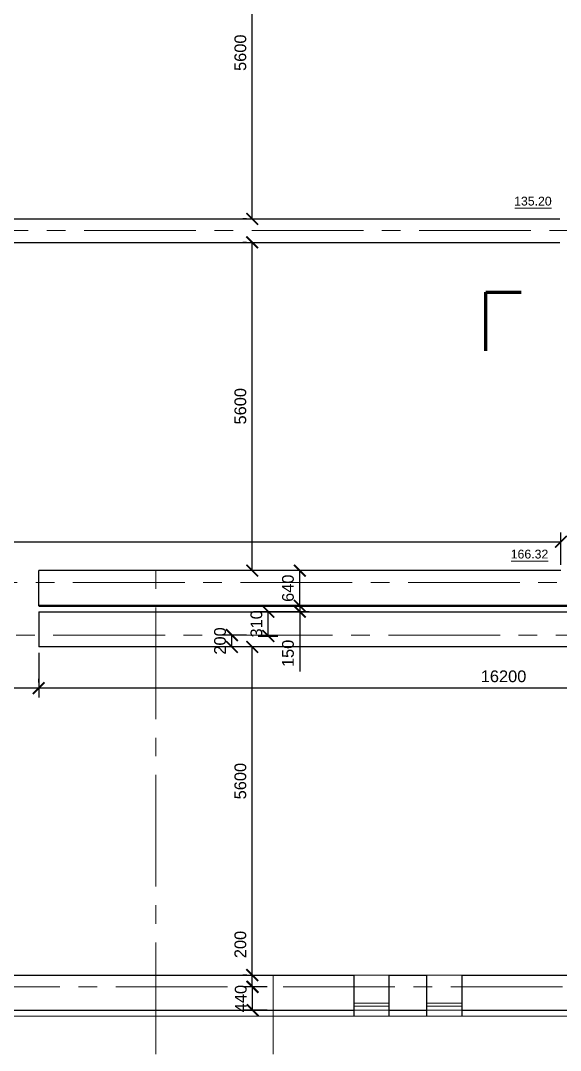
# Model space of a CAD drawing. Header units: millimetres. Extents: x -273 to 3634, y 3015 to 4572.
# Drawn here: x 3202.3 to 3294.4, y 3807.8 to 3983.5 of the extents above; entities that cross this region are included whole.
import ezdxf

# ---------------------------------------------------------------- set-up
doc = ezdxf.new("R2010")
doc.units = ezdxf.units.MM
doc.linetypes.add('CENTER2', pattern=[28.575, 19.05, -3.175, 3.175, -3.175])
doc.layers.add('@', color=250, linetype='Continuous', lineweight=60)
doc.styles.get("Standard").update_dxf_attribs({"font": 'arial.ttf', "height": 2})
doc.dimstyles.new('ISO-25', dxfattribs={"dimtxt": 2, "dimasz": 2, "dimexe": 1.6, "dimexo": 1, "dimgap": 1, "dimtad": 1, "dimdsep": 46, "dimtxsty": 'Standard', "dimblk": 'ARCHTICK', "dimcen": 2, "dimadec": 0, "dimazin": 0, "dimtfac": 1, "dimtmove": 0, "dimatfit": 3, "dimfxl": 1, "dimarcsym": 0})

# ---------------------------------------------------------------- blocks, each defined once
blk = doc.blocks.new('*D767')
at = {"layer": '@', "color": 0, "lineweight": -2, "transparency": 16777216}
blk.add_line((3399.43, 3947.68), (3416.87, 3947.68), dxfattribs=at)
blk.add_arc((3398.43, 3947.68), 16.84, 325.2223, 349.7777, dxfattribs=at)
at = {"layer": '@', "color": 0, "lineweight": 15, "transparency": 16777216}
for points in [[(3414.5, 3944.73), (3415.5, 3944.64), (3415.27, 3947.68)], [(3412.64, 3937.75), (3411.87, 3938.39), (3410.33, 3935.77)]]:
    blk.add_solid(points, dxfattribs=at)
at = {"layer": 'Defpoints', "color": 0, "lineweight": 15, "transparency": 16777216}
for p in [(2927.44, 3947.68), (3374.41, 3947.68), (3398.43, 3947.68), (3413.01, 3939.26), (3497.76, 3848.35)]:
    blk.add_point(p, dxfattribs=at)
at = {"layer": '@', "color": 0, "lineweight": 15, "transparency": 16777216, "insert": (3412.44, 3942.86), "char_height": 2, "attachment_point": 5, "rotation": 71.0262}
blk.add_mtext('45°', dxfattribs=at)
blk = doc.blocks.new('_ArchTick')
at = {"color": 0, "linetype": 'ByBlock', "lineweight": 15, "const_width": 0.15}
blk.add_lwpolyline([(-0.5, -0.5), (0.5, 0.5)], dxfattribs=at)
blk = doc.blocks.new('*D770')
at = {"layer": '@', "color": 0, "lineweight": -2, "transparency": 16777216}
for p, q in [((2997.33, 3890.68), (2997.33, 3896.21)), ((3294.53, 3890.68), (3294.53, 3896.21)), ((2997.33, 3894.61), (3294.53, 3894.61))]:
    blk.add_line(p, q, dxfattribs=at)
at = {"layer": 'Defpoints', "color": 0, "lineweight": 15, "transparency": 16777216}
for p in [(3294.53, 3894.61), (2997.33, 3889.68), (3294.53, 3889.68)]:
    blk.add_point(p, dxfattribs=at)
at = {"layer": '@', "color": 0, "lineweight": -2, "transparency": 16777216, "xscale": 2, "yscale": 2, "zscale": 2, "rotation": 180}
blk.add_blockref('_ArchTick', (2997.33, 3894.61), dxfattribs=at)
at = {"layer": '@', "color": 0, "lineweight": -2, "transparency": 16777216, "xscale": 2, "yscale": 2, "zscale": 2}
blk.add_blockref('_ArchTick', (3294.53, 3894.61), dxfattribs=at)
at = {"layer": '@', "color": 0, "lineweight": 15, "transparency": 16777216, "insert": (3165.67, 3896.63), "char_height": 2, "attachment_point": 5}
blk.add_mtext('29700', dxfattribs=at)
blk = doc.blocks.new('*D831')
at = {"layer": '@', "color": 0, "lineweight": -2, "transparency": 16777216}
for p, q in [((3367.43, 3875.68), (3367.43, 3868.02)), ((3205.43, 3870.62), (3205.43, 3871.22)), ((3367.43, 3869.62), (3205.43, 3869.62))]:
    blk.add_line(p, q, dxfattribs=at)
at = {"layer": 'Defpoints', "color": 0, "lineweight": 15, "transparency": 16777216}
for p in [(3367.43, 3876.68), (3205.43, 3869.62), (3205.43, 3869.62)]:
    blk.add_point(p, dxfattribs=at)
at = {"layer": '@', "color": 0, "lineweight": -2, "transparency": 16777216, "xscale": 2, "yscale": 2, "zscale": 2, "rotation": 180}
blk.add_blockref('_ArchTick', (3205.43, 3869.62), dxfattribs=at)
at = {"layer": '@', "color": 0, "lineweight": -2, "transparency": 16777216, "xscale": 2, "yscale": 2, "zscale": 2}
blk.add_blockref('_ArchTick', (3367.43, 3869.62), dxfattribs=at)
at = {"layer": '@', "color": 0, "lineweight": 15, "transparency": 16777216, "insert": (3284.73, 3871.64), "char_height": 2, "attachment_point": 5}
blk.add_mtext('16200', dxfattribs=at)
blk = doc.blocks.new('*D834')
at = {"layer": '@', "color": 0, "lineweight": -2, "transparency": 16777216}
for p, q in [((3240.86, 3945.68), (3240.26, 3945.68)), ((3241.86, 3889.68), (3241.86, 3945.68)), ((3240.86, 3889.68), (3240.26, 3889.68))]:
    blk.add_line(p, q, dxfattribs=at)
at = {"layer": 'Defpoints', "color": 0, "lineweight": 15, "transparency": 16777216}
for p in [(3241.86, 3945.68), (3241.86, 3945.68), (3241.86, 3889.68)]:
    blk.add_point(p, dxfattribs=at)
at = {"layer": '@', "color": 0, "lineweight": -2, "transparency": 16777216, "xscale": 2, "yscale": 2, "zscale": 2}
for p, rotation in [((3241.86, 3945.68), 90), ((3241.86, 3889.68), 270)]:
    blk.add_blockref('_ArchTick', p, dxfattribs=dict(at, rotation=rotation))
at = {"layer": '@', "color": 0, "lineweight": 15, "transparency": 16777216, "insert": (3239.84, 3917.72), "char_height": 2, "attachment_point": 5, "rotation": 90}
blk.add_mtext('5600', dxfattribs=at)
blk = doc.blocks.new('*D838')
at = {"layer": '@', "color": 0, "lineweight": -2, "transparency": 16777216}
for p, q in [((3205.43, 3875.68), (3205.43, 3868.02)), ((3185.43, 3870.62), (3185.43, 3871.22)), ((3205.43, 3869.62), (3185.43, 3869.62))]:
    blk.add_line(p, q, dxfattribs=at)
at = {"layer": 'Defpoints', "color": 0, "lineweight": 15, "transparency": 16777216}
for p in [(3205.43, 3876.68), (3185.43, 3869.62), (3185.43, 3869.62)]:
    blk.add_point(p, dxfattribs=at)
at = {"layer": '@', "color": 0, "lineweight": -2, "transparency": 16777216, "xscale": 2, "yscale": 2, "zscale": 2, "rotation": 180}
blk.add_blockref('_ArchTick', (3185.43, 3869.62), dxfattribs=at)
at = {"layer": '@', "color": 0, "lineweight": -2, "transparency": 16777216, "xscale": 2, "yscale": 2, "zscale": 2}
blk.add_blockref('_ArchTick', (3205.43, 3869.62), dxfattribs=at)
at = {"layer": '@', "color": 0, "lineweight": 15, "transparency": 16777216, "insert": (3195.65, 3871.64), "char_height": 2, "attachment_point": 5}
blk.add_mtext('2000', dxfattribs=at)
blk = doc.blocks.new('*D840')
at = {"layer": '@', "color": 0, "lineweight": -2, "transparency": 16777216}
for p, q in [((3240.86, 3876.68), (3240.26, 3876.68)), ((3241.86, 3820.68), (3241.86, 3876.68)), ((3240.86, 3820.68), (3240.26, 3820.68))]:
    blk.add_line(p, q, dxfattribs=at)
at = {"layer": 'Defpoints', "color": 0, "lineweight": 15, "transparency": 16777216}
for p in [(3241.86, 3876.68), (3241.86, 3876.68), (3241.86, 3820.68)]:
    blk.add_point(p, dxfattribs=at)
at = {"layer": '@', "color": 0, "lineweight": -2, "transparency": 16777216, "xscale": 2, "yscale": 2, "zscale": 2}
for p, rotation in [((3241.86, 3876.68), 90), ((3241.86, 3820.68), 270)]:
    blk.add_blockref('_ArchTick', p, dxfattribs=dict(at, rotation=rotation))
at = {"layer": '@', "color": 0, "lineweight": 15, "transparency": 16777216, "insert": (3239.84, 3853.77), "char_height": 2, "attachment_point": 5, "rotation": 90}
blk.add_mtext('5600', dxfattribs=at)
blk = doc.blocks.new('*D843')
at = {"layer": '@', "color": 0, "lineweight": -2, "transparency": 16777216}
for p, q in [((3241.86, 3820.68), (3241.86, 3829.12)), ((3240.93, 3820.68), (3240.26, 3820.68)), ((3241.86, 3818.68), (3241.86, 3820.68)), ((3240.93, 3818.68), (3240.26, 3818.68))]:
    blk.add_line(p, q, dxfattribs=at)
at = {"layer": 'Defpoints', "color": 0, "lineweight": 15, "transparency": 16777216}
for p in [(3241.86, 3820.68), (3241.93, 3820.68), (3241.93, 3818.68)]:
    blk.add_point(p, dxfattribs=at)
at = {"layer": '@', "color": 0, "lineweight": -2, "transparency": 16777216, "xscale": 2, "yscale": 2, "zscale": 2}
for p, rotation in [((3241.86, 3820.68), 90), ((3241.86, 3818.68), 270)]:
    blk.add_blockref('_ArchTick', p, dxfattribs=dict(at, rotation=rotation))
at = {"layer": '@', "color": 0, "lineweight": 15, "transparency": 16777216, "insert": (3239.84, 3825.9), "char_height": 2, "attachment_point": 5, "rotation": 90}
blk.add_mtext('200', dxfattribs=at)
blk = doc.blocks.new('*D844')
at = {"layer": '@', "color": 0, "lineweight": -2, "transparency": 16777216}
for p, q in [((3244.43, 3818.68), (3240.33, 3818.68)), ((3241.93, 3814.69), (3241.93, 3818.68)), ((3244.43, 3814.69), (3240.33, 3814.69))]:
    blk.add_line(p, q, dxfattribs=at)
at = {"layer": 'Defpoints', "color": 0, "lineweight": 15, "transparency": 16777216}
for p in [(3241.93, 3818.68), (3245.43, 3818.68), (3245.43, 3814.69)]:
    blk.add_point(p, dxfattribs=at)
at = {"layer": '@', "color": 0, "lineweight": -2, "transparency": 16777216, "xscale": 2, "yscale": 2, "zscale": 2}
for p, rotation in [((3241.93, 3818.68), 90), ((3241.93, 3814.69), 270)]:
    blk.add_blockref('_ArchTick', p, dxfattribs=dict(at, rotation=rotation))
at = {"layer": '@', "color": 0, "lineweight": 15, "transparency": 16777216, "insert": (3239.91, 3816.68), "char_height": 2, "attachment_point": 5, "rotation": 90}
blk.add_mtext('440', dxfattribs=at)
blk = doc.blocks.new('*D846')
at = {"layer": '@', "color": 0, "lineweight": -2, "transparency": 16777216}
for p, q in [((3248.98, 3889.68), (3248.38, 3889.68)), ((3249.98, 3883.68), (3249.98, 3889.68)), ((3248.98, 3883.68), (3248.38, 3883.68))]:
    blk.add_line(p, q, dxfattribs=at)
at = {"layer": 'Defpoints', "color": 0, "lineweight": 15, "transparency": 16777216}
for p in [(3249.98, 3889.68), (3249.98, 3889.68), (3249.98, 3883.68)]:
    blk.add_point(p, dxfattribs=at)
at = {"layer": '@', "color": 0, "lineweight": -2, "transparency": 16777216, "xscale": 2, "yscale": 2, "zscale": 2}
for p, rotation in [((3249.98, 3889.68), 90), ((3249.98, 3883.68), 270)]:
    blk.add_blockref('_ArchTick', p, dxfattribs=dict(at, rotation=rotation))
at = {"layer": '@', "color": 0, "lineweight": 15, "transparency": 16777216, "insert": (3247.96, 3886.68), "char_height": 2, "attachment_point": 5, "rotation": 90}
blk.add_mtext('640', dxfattribs=at)
blk = doc.blocks.new('*D847')
at = {"layer": '@', "color": 0, "lineweight": -2, "transparency": 16777216}
for p, q in [((3242.86, 3882.68), (3246.2, 3882.68)), ((3244.6, 3878.52), (3244.6, 3882.68)), ((3242.86, 3878.52), (3246.2, 3878.52))]:
    blk.add_line(p, q, dxfattribs=at)
at = {"layer": 'Defpoints', "color": 0, "lineweight": 15, "transparency": 16777216}
for p in [(3241.86, 3882.68), (3244.6, 3882.68), (3241.86, 3878.52)]:
    blk.add_point(p, dxfattribs=at)
at = {"layer": '@', "color": 0, "lineweight": -2, "transparency": 16777216, "xscale": 2, "yscale": 2, "zscale": 2}
for p, rotation in [((3244.6, 3882.68), 90), ((3244.6, 3878.52), 270)]:
    blk.add_blockref('_ArchTick', p, dxfattribs=dict(at, rotation=rotation))
at = {"layer": '@', "color": 0, "lineweight": 15, "transparency": 16777216, "insert": (3242.58, 3880.6), "char_height": 2, "attachment_point": 5, "rotation": 90}
blk.add_mtext('310', dxfattribs=at)
blk = doc.blocks.new('*D848')
at = {"layer": '@', "color": 0, "lineweight": -2, "transparency": 16777216}
for p, q in [((3240.86, 3878.68), (3236.79, 3878.68)), ((3238.39, 3876.68), (3238.39, 3878.68)), ((3240.86, 3876.68), (3236.79, 3876.68))]:
    blk.add_line(p, q, dxfattribs=at)
at = {"layer": 'Defpoints', "color": 0, "lineweight": 15, "transparency": 16777216}
for p in [(3238.39, 3878.68), (3241.86, 3878.68), (3241.86, 3876.68)]:
    blk.add_point(p, dxfattribs=at)
at = {"layer": '@', "color": 0, "lineweight": -2, "transparency": 16777216, "xscale": 2, "yscale": 2, "zscale": 2}
for p, rotation in [((3238.39, 3878.68), 90), ((3238.39, 3876.68), 270)]:
    blk.add_blockref('_ArchTick', p, dxfattribs=dict(at, rotation=rotation))
at = {"layer": '@', "color": 0, "lineweight": 15, "transparency": 16777216, "insert": (3236.37, 3877.68), "char_height": 2, "attachment_point": 5, "rotation": 90}
blk.add_mtext('200', dxfattribs=at)
blk = doc.blocks.new('*D849')
at = {"layer": '@', "color": 0, "lineweight": -2, "transparency": 16777216}
for p, q in [((3249.98, 3883.68), (3249.98, 3885.68)), ((3245.6, 3883.68), (3251.58, 3883.68)), ((3245.6, 3882.68), (3251.58, 3882.68)), ((3249.98, 3883.68), (3249.98, 3882.68)), ((3249.98, 3882.68), (3249.98, 3872.45))]:
    blk.add_line(p, q, dxfattribs=at)
at = {"layer": 'Defpoints', "color": 0, "lineweight": 15, "transparency": 16777216}
for p in [(3244.6, 3883.68), (3244.6, 3882.68), (3249.98, 3883.68)]:
    blk.add_point(p, dxfattribs=at)
at = {"layer": '@', "color": 0, "lineweight": -2, "transparency": 16777216, "xscale": 2, "yscale": 2, "zscale": 2}
for p, rotation in [((3249.98, 3883.68), 270), ((3249.98, 3882.68), 90)]:
    blk.add_blockref('_ArchTick', p, dxfattribs=dict(at, rotation=rotation))
at = {"layer": '@', "color": 0, "lineweight": 15, "transparency": 16777216, "insert": (3247.96, 3875.56), "char_height": 2, "attachment_point": 5, "rotation": 90}
blk.add_mtext('150', dxfattribs=at)
blk = doc.blocks.new('*D866')
at = {"layer": '@', "color": 0, "lineweight": -2, "transparency": 16777216}
for p, q in [((3240.86, 4005.68), (3240.26, 4005.68)), ((3241.86, 3949.68), (3241.86, 4005.68)), ((3240.86, 3949.68), (3240.26, 3949.68))]:
    blk.add_line(p, q, dxfattribs=at)
at = {"layer": 'Defpoints', "color": 0, "lineweight": 15, "transparency": 16777216}
for p in [(3241.86, 4005.68), (3241.86, 4005.68), (3241.86, 3949.68)]:
    blk.add_point(p, dxfattribs=at)
at = {"layer": '@', "color": 0, "lineweight": -2, "transparency": 16777216, "xscale": 2, "yscale": 2, "zscale": 2}
for p, rotation in [((3241.86, 4005.68), 90), ((3241.86, 3949.68), 270)]:
    blk.add_blockref('_ArchTick', p, dxfattribs=dict(at, rotation=rotation))
at = {"layer": '@', "color": 0, "lineweight": 15, "transparency": 16777216, "insert": (3239.84, 3978.03), "char_height": 2, "attachment_point": 5, "rotation": 90}
blk.add_mtext('5600', dxfattribs=at)

msp = doc.modelspace()

# ---------------------------------------------------------------- linework, layer by layer
at = {"layer": '@', "color": 0, "lineweight": 15}
for p, q in [((3286.627, 3951.52), (3292.913, 3951.52)), ((3286.045, 3891.304), (3292.331, 3891.304)), ((3259.229, 3820.676), (3265.229, 3820.676)), ((3271.629, 3820.676), (3277.629, 3820.676)), ((3259.229, 3815.907), (3265.229, 3815.907)), ((3271.629, 3815.907), (3277.629, 3815.907)), ((3259.229, 3815.407), (3265.229, 3815.407)), ((3259.229, 3814.688), (3265.229, 3814.688)), ((3271.629, 3815.407), (3277.629, 3815.407)), ((3271.629, 3814.688), (3277.629, 3814.688)), ((3161.429, 3813.688), (3398.429, 3813.688))]:
    msp.add_line(p, q, dxfattribs=at)
at = {"layer": '@', "color": 0, "lineweight": 30}
for p, q in [((3100.385, 3949.676), (3294.329, 3949.676)), ((3100.385, 3945.676), (3294.329, 3945.676)), ((3294.529, 3889.676), (3205.429, 3889.676)), ((3205.429, 3883.676), (3205.429, 3889.676)), ((3205.429, 3882.676), (3361.029, 3882.676)), ((3205.429, 3882.676), (3205.429, 3876.676)), ((3367.429, 3876.676), (3205.429, 3876.676)), ((3188.429, 3820.676), (3259.229, 3820.676)), ((3259.229, 3813.688), (3259.229, 3820.676)), ((3265.229, 3820.676), (3271.629, 3820.676)), ((3265.229, 3813.688), (3265.229, 3820.676)), ((3271.629, 3813.688), (3271.629, 3820.676)), ((3277.629, 3820.676), (3311.329, 3820.676)), ((3277.629, 3820.676), (3277.629, 3813.688)), ((3188.429, 3814.688), (3259.229, 3814.688)), ((3265.229, 3814.688), (3271.629, 3814.688)), ((3277.629, 3814.688), (3311.329, 3814.688))]:
    msp.add_line(p, q, dxfattribs=at)
at = {"layer": '@', "color": 0, "linetype": 'CENTER2', "lineweight": 15}
for p, q in [((2927.438, 3947.676), (3374.415, 3947.676)), ((3225.429, 3807.205), (3225.429, 3891.698)), ((3373.208, 3887.676), (2896.857, 3887.676)), ((3398.429, 3878.676), (3163.153, 3878.676)), ((3245.429, 3807.205), (3245.429, 3820.676)), ((3161.429, 3818.676), (3378.61, 3818.676))]:
    msp.add_line(p, q, dxfattribs=at)
at = {"layer": '@', "color": 0, "lineweight": 100}
for p, q in [((3281.714, 3927.204), (3281.714, 3937.204)), ((3281.714, 3937.204), (3287.714, 3937.204))]:
    msp.add_line(p, q, dxfattribs=at)
at = {"layer": '@', "color": 0, "lineweight": 50}
msp.add_line((3205.429, 3883.676), (3360.429, 3883.676), dxfattribs=at)
at = {"layer": '@', "color": 0, "linetype": 'CENTER2', "lineweight": 15}
msp.add_arc((3398.429, 3947.676), 129, 270, 147.66397, dxfattribs=at)

# ---------------------------------------------------------------- texts
at = {"layer": '@', "color": 0, "lineweight": 15}
for s, p in [('135.20', (3286.535, 3951.967)), ('166.32', (3285.953, 3891.751))]:
    msp.add_text(s, height=1.5, dxfattribs=at).set_placement(p)

# ---------------------------------------------------------------- dimensions: what is measured, and where the dimension line sits
for base, p1, p2, text, picture, middle in [((3241.86, 4005.676), (3241.86, 3949.676), (3241.86, 4005.676), '5600', '*D866', (3241.86, 3978.028)), ((3241.86, 3945.676), (3241.86, 3889.676), (3241.86, 3945.676), '5600', '*D834', (3241.86, 3917.717)), ((3249.984, 3889.676), (3249.984, 3883.676), (3249.984, 3889.676), '640', '*D846', (3249.984, 3886.676)), ((3249.984, 3883.676), (3244.598, 3882.676), (3244.598, 3883.676), '150', '*D849', (3249.984, 3875.564)), ((3244.598, 3882.676), (3241.86, 3878.523), (3241.86, 3882.676), '310', '*D847', (3244.598, 3880.6)), ((3238.393, 3878.676), (3241.86, 3876.676), (3241.86, 3878.676), '200', '*D848', (3238.393, 3877.676)), ((3241.86, 3876.676), (3241.86, 3820.676), (3241.86, 3876.676), '5600', '*D840', (3241.86, 3853.77)), ((3241.86, 3820.676), (3241.931, 3818.676), (3241.931, 3820.676), '200', '*D843', (3241.86, 3825.899)), ((3241.931, 3818.676), (3245.429, 3814.688), (3245.429, 3818.676), '440', '*D844', (3241.931, 3816.682))]:
    dim = msp.add_linear_dim(base=base, p1=p1, p2=p2, angle=90, text=text, dimstyle='ISO-25', dxfattribs=at)
    dim.commit()
    dim.dimension.update_dxf_attribs({"geometry": picture, "text_midpoint": middle, "dimtype": 160})
dim = msp.add_angular_dim_2l(base=(3413.01, 3939.257), line1=((3398.429, 3947.676), (3497.757, 3848.348)), line2=((2927.438, 3947.676), (3374.415, 3947.676)), dimstyle='ISO-25', override={"dimasz": 3, "dimsah": 1}, dxfattribs=at)
dim.commit()
dim.dimension.update_dxf_attribs({"geometry": '*D767', "text_midpoint": (3414.351, 3942.202), "dimtype": 162})
for base, p1, p2, text, picture, middle in [((3294.529, 3894.607), (2997.329, 3889.676), (3294.529, 3889.676), '29700', '*D770', (3165.672, 3894.607)), ((3185.429, 3869.622), (3205.429, 3876.676), (3185.429, 3869.622), '2000', '*D838', (3195.646, 3869.622)), ((3205.429, 3869.622), (3367.429, 3876.676), (3205.429, 3869.622), '16200', '*D831', (3284.731, 3869.622))]:
    dim = msp.add_linear_dim(base=base, p1=p1, p2=p2, text=text, dimstyle='ISO-25', dxfattribs=at)
    dim.commit()
    dim.dimension.update_dxf_attribs({"geometry": picture, "text_midpoint": middle, "dimtype": 160})

doc.saveas('drawing.dxf')
